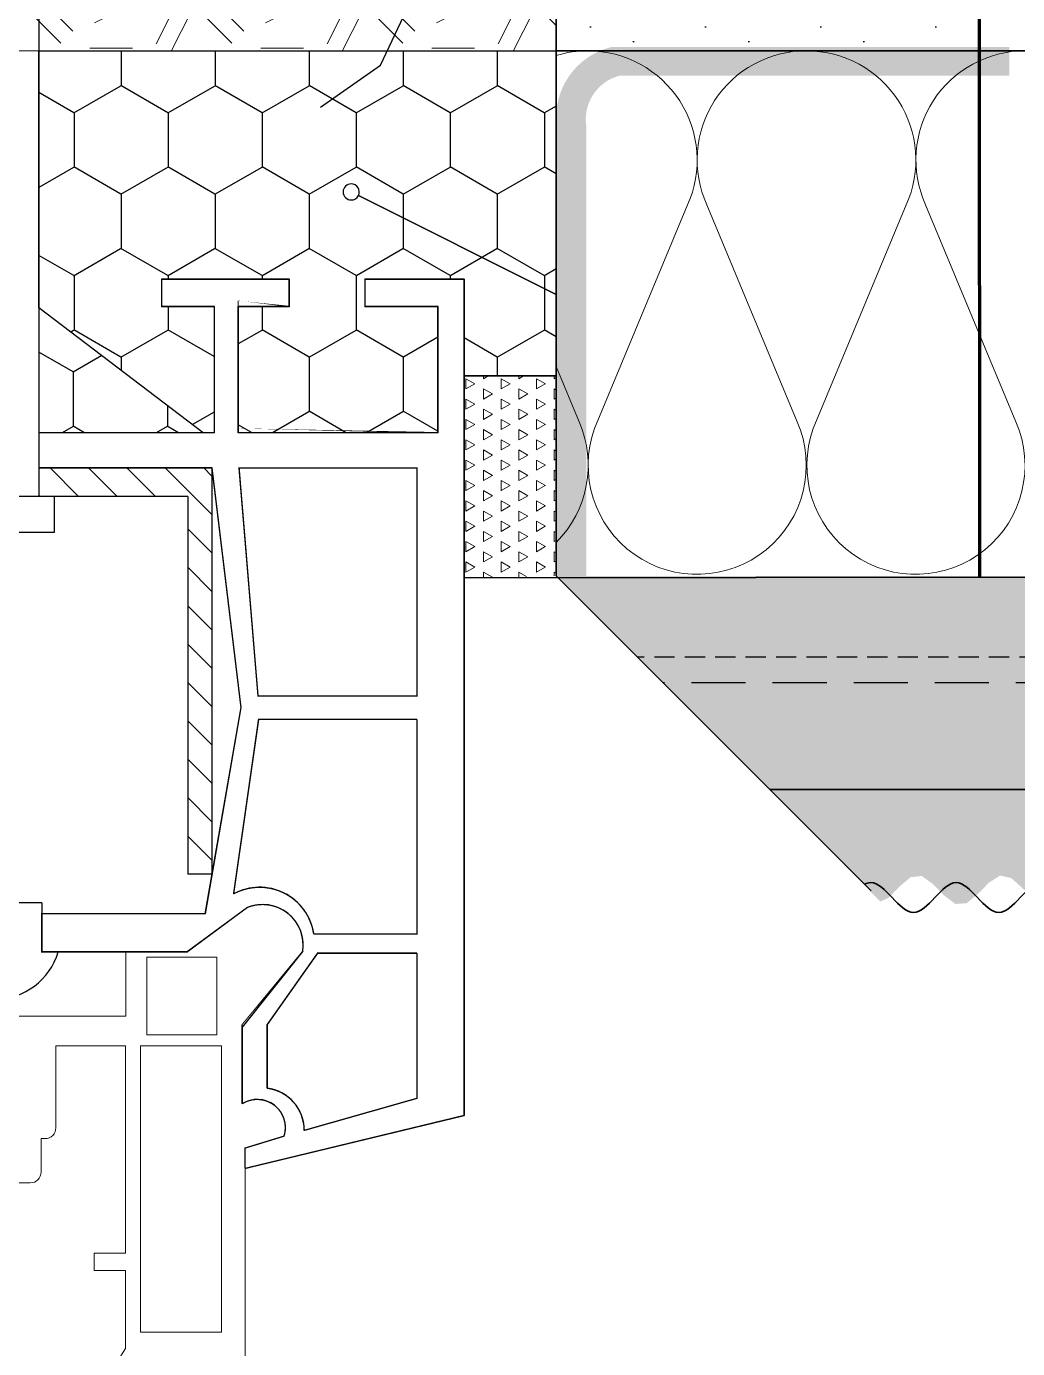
# Model space of a CAD drawing. Header units: millimetres. Extents: x 215300 to 349394, y -116838 to -1602.
# Drawn here: x 348610.1 to 348703.2, y -2410.4 to -2286.2 of the extents above; entities that cross this region are included whole.
import ezdxf

# ---------------------------------------------------------------- set-up
doc = ezdxf.new("R2010")
doc.units = ezdxf.units.MM
doc.linetypes.add('DASHED', pattern=[19.049999999999997, 12.7, -6.35])
doc.layers.get('Defpoints').update_dxf_attribs({"color": 3, "lineweight": 35})
for name, color, linetype, lineweight in [('_Линии для надписей', 5, 'Continuous', 9), ('_Штриховки', 250, 'Continuous', 13), ('_Штриховки_точка', 5, 'Continuous', 30), ('АР_Утеплитель', 250, 'Continuous', 13), ('Рисунок', 6, 'Continuous', 35)]:
    doc.layers.add(name, color=color, linetype=linetype, lineweight=lineweight)
doc.layers.add('_Пунктир', color=6, linetype='DASHED')
doc.layers.add('Тонкая', color=7, linetype='Continuous')

# ---------------------------------------------------------------- blocks, each defined once
blk = doc.blocks.new('утеплитель')
at = {"layer": 'АР_Утеплитель'}
for p, q in [((-25.97458900007587, 14.5620322346191), (-10.60166635225869, 8.162384554609844)), ((-10.58586496633802, 6.838497686065239), (-25.50526861798312, 0.6238394471720312))]:
    blk.add_line(p, q, dxfattribs=at)
for centre, radius, start, end in [((-28.49999999999955, 7.500000000094474), 7.5, 70.32274650999634, 293.5342702555363), ((-7.521493449437685, 15.02430771533432), 7.52153272777299, 245.825691724005, 359.8148340281726), ((-7.499999495507836, 0.002750887365209564), 7.5, 359.9789847687933, 114.2958742601428)]:
    blk.add_arc(centre, radius, start, end, dxfattribs=at)

msp = doc.modelspace()

# ---------------------------------------------------------------- hatches: boundary and pattern name
at = {"ltscale": 100}
h = msp.add_hatch(dxfattribs=at)
h.set_pattern_fill('HONEY', color=256, scale=1.606374613525064, angle=270, style=0)
h.set_pattern_definition([(270, (564306.8026051442, 143605.6029494023), (-4.41693582858692, -7.65035909691311), [5.100239397942071, -10.20047879588414]), (150, (564306.8026051442, 143605.6029494023), (-4.416937411706678, 7.650358182898491), [5.100239397942078, -10.20047879588416]), (210, (564306.8026051442, 143605.6029494023), (-8.833873240293599, -9.140146184728863e-07), [-10.20047879588415, 5.100239397942075])])
h.paths.add_polyline_path([(348659.8610675155, -2288.52317192101), (348659.8610675155, -2311.422039040687), (348641.2836953117, -2302.123860840967, 0.5576704513889396), (348640.6069731801, -2301.028400963823, 1.793173723821583), (348641.2836953117, -2302.123860840985), (348659.8610675155, -2311.422039040704), (348659.8610675155, -2319.073446520815), (348651.2107561785, -2319.073446520815), (348651.2107561785, -2309.989686777701), (348641.8850733976, -2309.989686777701), (348641.8850733976, -2312.541407329627), (348648.7336818, -2312.541407329627), (348648.7336818, -2324.403402201735), (348629.9882771767, -2324.403402201717), (348629.9882771769, -2312.541407329588), (348634.7859791308, -2312.541407329627), (348634.7859791308, -2309.989686777627), (348622.786167392, -2309.989686777661), (348622.786167392, -2312.541407329588), (348627.733049494, -2312.541407329588), (348627.733049494, -2324.403402201717), (348626.6952173128, -2324.403402201735), (348611.274503874, -2312.683555626086), (348611.274503874, -2288.523171921027)])
msp.add_hatch(color=256).paths.add_polyline_path([(348662.7061678878, -2295.71285801307), (348662.7061678878, -2338.031133890786), (348659.9034618853, -2338.031133890786), (348659.9034618853, -2319.391138138559), (348659.9034618851, -2295.552909891539, -0.3762167090353287), (348665.0164511662, -2288.176582353797), (348702.4470754137, -2288.176582353797), (348702.4470754137, -2290.863904433729), (348665.817357428, -2290.863904433729, 0.3911648548225131)])
h = msp.add_hatch(dxfattribs=at)
h.set_pattern_fill('HONEY', color=256, scale=1.606374613525064, angle=270, style=0)
h.set_pattern_definition([(270, (411122.969500464, -27396.57845229988), (-4.41693582858692, -7.65035909691311), [5.100239397942071, -10.20047879588414]), (150, (411122.969500464, -27396.57845229988), (-4.416937411706678, 7.650358182898491), [5.100239397942078, -10.20047879588416]), (210, (411122.969500464, -27396.57845229988), (-8.833873240293599, -9.140146182707255e-07), [-10.20047879588415, 5.100239397942075])])
h.paths.add_polyline_path([(348611.274503874, -2324.403402201717), (348611.274503874, -2312.68355562607), (348626.6952173127, -2324.403402201717)])
at = {"linetype": 'Continuous'}
h = msp.add_hatch(dxfattribs=at)
h.set_pattern_fill('ANSI31', color=256, scale=0.8031873067625319, angle=180, style=0)
h.set_pattern_definition([(135, (411122.969500464, -27396.57845229988), (1.803206931979819, 1.803206931979818), [])])
h.paths.add_polyline_path([(348627.5206067045, -2327.718585078097), (348611.274503874, -2327.718585078097), (348611.274503874, -2330.393536097948), (348625.2576849168, -2330.393536097948), (348625.2576849168, -2365.865497120248), (348627.5206067045, -2365.865497120248)])
at = {"layer": '_Штриховки'}
h = msp.add_hatch(dxfattribs=at)
h.set_pattern_fill('GEOL2', color=256, scale=16.06374613525064, angle=90, style=0, pattern_type=2)
h.set_pattern_definition([(270, (346197.6476327304, -848.98990025662), (-16.06374613525064, -16.06374613525062), [4.015936533812654, -12.04780960143796]), (270, (346196.0412581179, -848.98990025662), (-16.06374613525064, -16.06374613525062), [4.015936533812654, -12.04780960143796]), (180, (346194.4348835034, -858.6281479377723), (-16.06374613525064, 16.06374613525062), [4.01593653381266, -12.04780960143798]), (180, (346194.4348835034, -860.23452255136), (-16.06374613525064, 16.06374613525062), [4.01593653381266, -12.04780960143798]), (224.9999999999999, (346196.0412581179, -861.0377098580611), (-16.06374613555625, -7.998458029192699e-16), [4.015936533812654, -18.70163110718385]), (224.9999999999999, (346197.1657203475, -862.1621720875202), (-16.06374613555625, -7.998458029192699e-16), [4.015936533812654, -18.70163110718385]), (135, (346188.812572356, -857.0217733242412), (-7.998458029192715e-16, 16.06374613555622), [4.015936533812655, -18.70163110718386]), (135, (346187.6881101264, -858.1462355537027), (-7.998458029192715e-16, 16.06374613555622), [4.015936533812655, -18.70163110718386]), (243.4349488, (346188.812572356, -861.0377098580611), (-6.426535252821325e-09, -16.06374613525213), [4.015936533812641, -31.90369178987864]), (243.4349488, (346190.2583095094, -861.6802597035474), (-6.426535252821325e-09, -16.06374613525213), [4.015936533812641, -31.90369178987864]), (243.4349488, (346182.3870739019, -854.6122114039495), (-6.426535252821325e-09, -16.06374613525213), [4.015936533812641, -31.90369178987864]), (243.4349488, (346183.8328110553, -855.2547612493615), (-6.426535252821325e-09, -16.06374613525213), [4.015936533812641, -31.90369178987864]), (206.5650511799999, (346193.6316961966, -853.0058367904188), (-16.06374613525214, -8.192283791988366e-10), [4.01593653381265, -31.90369178987873]), (206.5650511799999, (346194.4348835034, -854.451573942607), (-16.06374613525214, -8.192283791988366e-10), [4.01593653381265, -31.90369178987873]), (206.5650511799999, (346188.0093850504, -851.2388247155463), (-16.06374613525214, -8.192283791988366e-10), [4.01593653381265, -31.90369178987873]), (206.5650511799999, (346187.2061977437, -849.7930875633749), (-16.06374613525214, -8.192283791988366e-10), [4.01593653381265, -31.90369178987873]), (153.4349488, (346186.563647897, -863.2866343169871), (-16.06374613525214, 6.426540603123561e-09), [4.015936533812656, -31.90369178987877]), (153.4349488, (346187.2061977437, -861.8408971648165), (-16.06374613525214, 6.426540603123561e-09), [4.015936533812656, -31.90369178987877]), (116.56505118, (346193.6316961966, -851.3994621769049), (-8.192337295010839e-10, 16.06374613525212), [4.015936533812654, -31.90369178987875]), (116.56505118, (346192.1859590455, -852.0420120223176), (-8.192337295010839e-10, 16.06374613525212), [4.015936533812654, -31.90369178987875])])
h.paths.add_polyline_path([(348563.6276040697, -2272.459425785769), (348563.6276040697, -2288.523172950904), (348659.8610675154, -2288.523172950904), (348659.8610675154, -2272.459425785769)])
h = msp.add_hatch(dxfattribs=at)
h.set_pattern_fill('TRIANG', color=256, scale=0.200796826690633, angle=90, style=0)
h.set_pattern_definition([(209.9999999999997, (352461.8234922463, 5839.298616449772), (-1.656351133610065, 0.9562945443586574), [0.9562948871141392, -0.9562948871141392]), (150, (352461.8234922463, 5839.298616449772), (-1.978899695823597e-07, 1.912589431472796), [0.9562948871141383, -0.9562948871141383]), (270, (352460.9953157748, 5839.776763893418), (-1.656350935720096, -0.9562948871141382), [0.9562948871141382, -0.9562948871141382])])
h.paths.add_polyline_path([(348651.2107561785, -2320.80725036475), (348651.2107561785, -2319.073446520849), (348659.8610675152, -2319.073446520815), (348659.8610675154, -2337.853905221272), (348651.2107561784, -2338.038208936984)])
at = {"layer": '_Штриховки_точка'}
h = msp.add_hatch(dxfattribs=at)
h.set_pattern_fill('DOTS', color=0, scale=2.409561920287597, angle=44.99999999999999, style=0)
h.set_pattern_definition([(44.99999999999996, (341647.2295278654, -5215.861305251528), (-1.352405198984864, 4.057215596954588), [0, -3.825179548456557])])
h.paths.add_polyline_path([(348679.9380773705, -2357.930915076185), (348659.8637403297, -2337.856578035415), (348860.2176202787, -2337.853905221272), (348860.2176202787, -2102.840497358656), (348857.8059260173, -2101.353116987235), (348859.8530927097, -2088.31946090459), (348860.2176202787, -2061.058543746624), (348860.2176202787, -2046.582903405774), (348859.919516285, -2035.462895130378), (348859.4825938716, -2027.768457028422), (348858.9864932757, -2021.425515809058), (348857.8023688105, -2008.901427441084), (348856.6632277487, -2007.571186096637), (348860.2176202787, -2007.571186096637), (348860.2176201017, -1690.571686523493), (348880.2973029478, -1690.571686523493), (348880.2973029478, -2357.933587890334)])
h = msp.add_hatch(dxfattribs=at)
h.set_pattern_fill('AR-CONC', color=0, scale=0.06023904800718988, angle=2.571095121417787e-44, style=0)
h.set_pattern_definition([(49.99999999999999, (341647.2295278654, -5215.861305251528), (10.97463102182429, -0.9601553389686874), [1.147553864536967, -12.62309250990663]), (355, (341647.2295278654, -5215.861305251528), (-2.122994285857243, 11.50907028267216), [0.9180430916295748, -10.09847400792532]), (100.451, (341648.1440770927, -5215.941317767096), (8.8516764121523, 10.54886256446664), [0.9752701872364036, -10.72797205960044]), (46.18419999999999, (341647.2295278654, -5212.801161612714), (16.32954335804401, -2.532589810673568), [1.721330796805445, -18.9346387648599]), (96.63559999999983, (341648.5903219371, -5213.012209117458), (14.30100507712183, 14.9046799394663), [1.462905280854596, -16.09195808940055]), (351.1840000000001, (341647.2295278654, -5212.801161612714), (14.30102744675356, 14.90465355298914), [1.377064637444361, -15.14771101188798]), (20.99999999999998, (341648.7595996858, -5213.566197522499), (9.133136025007978, -6.160377479411416), [1.147553864536967, -12.62309250990664]), (326.0000000000001, (341648.7595996858, -5213.566197522499), (3.722895352575623, 11.09530773358904), [0.918043091629573, -10.0984740079253]), (71.4514, (341649.5206899371, -5214.079560713475), (12.85600623302753, 4.934954958843766), [0.9752701872364036, -10.72797205960044]), (37.49999999999997, (341647.2295278654, -5215.861305251528), (0.1860545194875629, 5.09351504592967), [0, -9.976068262374698, 0, -10.25148118986357, 0, -10.13672580340987]), (7.499999999999996, (341647.2295278654, -5215.861305251528), (4.025152857782536, 6.034782455856575), [0, -5.844874350041611, 0, -9.746557489467293, 0, -3.863431343941117]), (327.5, (341643.8174677083, -5215.861305251528), (8.167848371580618, -0.3450940843955568), [0, -3.82517954845656, 0, -11.93456019118446, 0, -15.83624333061016]), (317.5, (341642.2873958893, -5215.861305251528), (8.923160868778078, 1.531667614011331), [0, -4.972733412993525, 0, -7.925772024401985, 0, -11.24602787246228])])
h.paths.add_polyline_path([(348679.9407501848, -2357.933587890334), (348880.2973029478, -2357.933587890334), (348880.2973029478, -1690.571686523493), (348887.959477516, -1690.771231333034), (348889.7858127835, -1980.942432777285), (348889.1239320393, -1982.750364613939), (348890.6866962944, -1984.558296450656), (348891.8402250719, -1986.366228287383), (348890.6028070575, -1988.1741601241), (348889.0935391901, -1989.982091960754), (348889.8629739364, -1991.790023797487), (348891.5772740532, -1993.597955634129), (348891.3665533472, -1995.405887470857), (348889.5979392307, -1997.213819307574), (348889.2259078682, -1999.021751144228), (348890.898117736, -2000.829682980963), (348891.8102350415, -2002.637614817621), (348890.385147671, -2004.445546654333), (348889.0417040482, -2006.253478491062), (348890.0695613258, -2008.061410327704), (348891.6962609401, -2009.869342164436), (348891.1883478976, -2011.677274001091), (348889.4291105408, -2013.485205837807), (348889.3584214335, -2015.293137674536), (348891.0994782874, -2017.101069511178), (348891.7407233006, -2018.909001347906), (348890.1685652023, -2020.716933184566), (348889.0315146735, -2022.524865021277), (348890.284055769, -2024.332796858011), (348891.7825562548, -2026.140728694648), (348890.9932514229, -2027.948660531381), (348889.2839894499, -2029.756592368042), (348889.5168099983, -2031.564524204769), (348891.2861152088, -2033.372456041485), (348891.6363525889, -2035.18038787814), (348889.9577223908, -2036.988319714857), (348889.0645575879, -2038.796251551511), (348890.5017945275, -2040.604183388244), (348891.8314972571, -2042.412115224959), (348890.7859266601, -2044.220047061613), (348889.1672387003, -2046.027978898331), (348889.6964108223, -2047.835910734985), (348891.4533657639, -2049.643842571719), (348891.5017856478, -2051.451774408429), (348889.7572819741, -2053.259706245089), (348889.1367807059, -2055.067638081799), (348890.7181148614, -2056.87556991846), (348891.8384827412, -2058.683501755193), (348890.5710363506, -2060.491433591829), (348889.0835210307, -2062.299365428564), (348889.8925611646, -2064.107297265292), (348891.5965672082, -2065.915229101935), (348891.3416852144, -2067.723160938663), (348889.5719066946, -2069.531092775323), (348889.2435212859, -2071.339024612034), (348890.9283540324, -2073.146956448767), (348891.8024119569, -2074.954888285404), (348890.3532432328, -2076.762820122137), (348889.0374991809, -2078.570751958797), (348890.100598288, -2080.378683795508), (348891.7110568077, -2082.186615632243), (348891.1607140299, -2083.994547468878), (348889.406259292, -2085.802479305687), (348889.3801165901, -2087.610411142341), (348891.127849299, -2089.418342979074), (348891.7275024749, -2091.226274815716), (348890.1372100463, -2093.034206652444), (348889.0337255502, -2094.842138489157), (348890.3158594523, -2096.650070325816), (348891.7921718191, -2098.458002162548), (348890.9635348326, -2100.265933999184), (348889.2650025022, -2102.07386583592), (348889.5419038796, -2103.88179767263), (348891.3119379214, -2105.68972950929), (348891.6184170373, -2107.497661346022), (348889.9275995313, -2109.305593182661), (348889.0727991938, -2111.113525019394), (348890.5336819169, -2112.921456856031), (348891.8352495049, -2114.729388692764), (348890.7548103616, -2116.537320529493), (348889.1527990678, -2118.345252366153), (348889.7242204144, -2120.153184202864), (348891.475957164, -2121.961116039524), (348891.4798183831, -2123.769047876234), (348889.7290744251, -2125.576979712968), (348889.1503700259, -2127.384911549629), (348890.7494029429, -2129.192843386339), (348891.8358069835, -2131.000775222999), (348890.5392033564, -2132.808707059709), (348889.0743117249, -2134.616638896442), (348889.9224034533, -2136.424570733096), (348891.6152442838, -2138.232502569814), (348891.3163692505, -2140.040434406472), (348889.5462974688, -2141.848366243185), (348889.2617753078, -2143.656298079913), (348890.9583597916, -2145.464229916573), (348891.7937554953, -2147.272161753306), (348890.321376557, -2149.080093589942), (348889.034203217, -2150.888025426677), (348890.1317902593, -2152.695957263386), (348891.7251365437, -2154.503889100046), (348891.1327323798, -2156.311820936779), (348889.383931402, -2158.119752773418), (348889.4023523006, -2159.927684610151), (348891.1558897234, -2161.735616446787), (348891.7135483235, -2163.543548283521), (348890.1059927042, -2165.35148012025), (348889.0368625254, -2167.159411956892), (348890.3477180926, -2168.967343793621), (348891.8009712016, -2170.775275630264), (348890.9335705104, -2172.583207466992), (348889.2466389635, -2174.391139303724), (348889.5674382633, -2176.199071140384), (348891.3373299997, -2178.007002977095), (348891.5998482091, -2179.814934813754), (348889.8977145345, -2181.622866650466), (348889.0818668474, -2183.4307984872), (348890.5655242128, -2185.238730323927), (348891.8380855211, -2187.046662160644), (348890.7235463809, -2188.854593997298), (348889.1390828919, -2190.662525834014), (348889.7523704576, -2192.470457670669), (348891.498017878, -2194.278389507403), (348891.4573178916, -2196.086321344137), (348889.7012047886, -2197.894253180773), (348889.1646853436, -2199.702185017488), (348890.7805458831, -2201.510116854142), (348891.8322124552, -2203.318048690878), (348890.5073227315, -2205.125980527605), (348889.0659259293, -2206.933912364248), (348889.9524861445, -2208.741844200976), (348891.6332906234, -2210.549776037618), (348891.2906201103, -2212.357707874352), (348889.5211262055, -2214.165639711006), (348889.280655278, -2215.973571547722), (348890.9881203598, -2217.78150338445), (348891.7842803122, -2219.589435221094), (348890.2895623018, -2221.397367057821), (348889.0318308111, -2223.205298894482), (348890.1631225845, -2225.013230731191), (348891.7384854926, -2226.821162567926), (348891.1044176044, -2228.629094404563), (348889.3621415261, -2230.437026241296), (348889.4251139084, -2232.244958077956), (348891.1835849069, -2234.052889914684), (348891.6988755019, -2235.860821751399), (348890.0749278303, -2237.668753588054), (348889.0409109427, -2239.476685424771), (348890.3796170375, -2241.284617261425), (348891.808939748, -2243.092549098159), (348890.9033731127, -2244.900480934875), (348889.2289134887, -2246.70841277153), (348889.5933984958, -2248.516344608246), (348891.3622767841, -2250.3242764449), (348891.5806607617, -2252.132208281634), (348889.868082057, -2253.940140118344), (348889.0917458929, -2255.748071955004), (348890.5973067637, -2257.556003791715), (348891.8399906513, -2259.363935628375), (348890.6921493763, -2261.171867465108), (348889.1261048313, -2262.979799301836), (348889.7808462993, -2264.787731138478), (348891.5195332519, -2266.595662975207), (348891.4342988314, -2268.40359481185), (348889.6736877206, -2270.211526648578), (348889.1797120058, -2272.019458485312), (348890.8115290246, -2273.827390321949), (348891.8277138121, -2275.635322158682), (348890.4754091323, -2277.443253995325), (348889.0583782956, -2279.251185832128), (348889.9827945828, -2281.059117668787), (348891.6506915696, -2282.867049505498), (348891.2644524509, -2284.674981342157), (348889.4964075632, -2286.482913178868), (348889.3001465402, -2288.290845015602), (348891.0176210816, -2290.098776852182), (348891.7740010653, -2291.906708688989), (348890.2578151213, -2293.714640525632), (348889.0303966205, -2295.52257236236), (348890.1945806065, -2297.330504199002), (348891.7510890014, -2299.138436035656), (348891.0757843599, -2300.946367872612), (348889.3409043197, -2302.75429970934), (348889.4483867568, -2304.562231545374), (348891.2109201915, -2306.370163381588), (348891.6834986676, -2308.178095220179), (348890.0440300907, -2309.986027059364), (348889.0458561459, -2311.793958891601), (348890.4115416031, -2313.601890717259), (348891.8160627949, -2315.409822562154), (348890.8729573787, -2317.21775444069), (348889.2118408044, -2319.025686272536), (348889.6197696865, -2320.833617968801), (348891.3867632655, -2322.641549748135), (348891.5608699045, -2324.449482006518), (348889.8387182123, -2326.257414260062), (348889.102420737, -2328.065344987986), (348890.6290096025, -2329.873274802792), (348891.8409501179, -2331.68120904037), (348890.6606515973, -2333.489149075401), (348889.1138898009, -2335.297077517208), (348889.80958047, -2337.104980167369), (348891.5404270735, -2338.91290796064), (348891.4109151373, -2340.720932728797), (348889.6468118475, -2342.528926888168), (348889.1951410858, -2344.336595787832), (348890.841281975, -2346.144175271247), (348891.8226467945, -2347.952744201515), (348890.4471502795, -2349.762227088259), (348889.0527791679, -2351.56896630195), (348890.0016861242, -2353.371010559081), (348891.6575336203, -2355.179742515127), (348891.2708749535, -2357.007522015719), (348889.5217936941, -2358.823155225604), (348889.2405276519, -2360.571236052389), (348890.8425204842, -2362.321502919495), (348891.9006975197, -2364.287729702811), (348890.9738564956, -2366.377897641244), (348889.029915301, -2367.839845830164), (348887.9768181597, -2366.760873533484), (348886.9237210198, -2366.027818470414), (348885.8706238801, -2366.190160462985), (348884.817526739, -2367.101857731191), (348883.764429599, -2368.162453399492), (348882.711332458, -2368.763657148604), (348881.6582353169, -2368.421039031442), (348880.6051381758, -2367.435412058958), (348879.552041036, -2366.414361372003), (348878.498943895, -2365.96616856781), (348877.4458467551, -2366.474317542941), (348876.392749614, -2367.512705866486), (348875.3396524741, -2368.473043218865), (348874.286555333, -2368.749245322031), (348873.2334581931, -2368.096028663202), (348872.180361052, -2367.026047341621), (348871.1272639123, -2366.147591676916), (348870.0741667713, -2366.055167427873), (348869.0210696313, -2366.832283417228), (348867.9679724904, -2367.912689383616), (348866.9148753505, -2368.68809500754), (348865.8617782094, -2368.592852031747), (348864.8086810696, -2367.713005065048), (348863.7555839285, -2366.643342806884), (348862.7024867886, -2365.992155576952), (348861.6493896475, -2366.271057366123), (348860.5962925076, -2367.232466957166), (348859.5431953666, -2368.270217153915), (348858.4900982257, -2368.776017636807), (348857.4370010844, -2368.32536322772), (348856.3839039445, -2367.303559365462), (348855.3308068048, -2366.318889583291), (348854.2777096637, -2365.978899027604), (348853.2246125237, -2366.58224725391), (348852.1715153827, -2367.643277034146), (348851.1184182429, -2368.553698048687), (348850.0653211018, -2368.71325051531), (348849.0122239621, -2367.978370038367), (348847.959126821, -2366.899282693292), (348846.9060296812, -2366.08427879949), (348845.8529325401, -2366.111901588275), (348844.7998354001, -2366.957145962614), (348843.7467382592, -2368.0331225195), (348842.6936411192, -2368.731540939291), (348841.6405439781, -2368.517903511156), (348840.587446837, -2367.583463592471), (348839.5343496973, -2366.531766177024), (348838.4812525562, -2365.971101584185), (348837.4281554152, -2366.361695253687), (348836.3750582753, -2367.364162363507), (348835.3219611341, -2368.370412284467), (348834.2688639943, -2368.772288469473), (348833.2157668532, -2368.221560966579), (348832.1626697133, -2367.172235018704), (348831.1095725722, -2366.232600945373), (348830.0564754323, -2366.006796221734), (348829.0033782913, -2366.696688895159), (348827.9502811515, -2367.771705328052), (348826.8971840104, -2368.623555200547), (348825.8440868706, -2368.663703501165), (348824.7909897308, -2367.855814010238), (348823.7378925897, -2366.776275445647), (348822.6847954498, -2366.033378126975), (348821.6316983088, -2366.180573428999), (348820.5786011689, -2367.085291384175), (348819.5255040278, -2368.148183727435), (348818.4724068869, -2368.760960139155), (348817.4193097457, -2368.43263183721), (348816.3662126057, -2367.452253770732), (348815.3131154648, -2366.427176001956), (348814.2600183249, -2365.96568727906), (348813.2069211839, -2366.461041767453), (348812.153824044, -2367.495911591996), (348811.1007269029, -2368.462006433142), (348810.0476297631, -2368.75281718524), (348808.994532622, -2368.110664606206), (348807.941435482, -2367.042471376805), (348806.888338341, -2366.156527816349), (348805.8352412012, -2366.048827792228), (348804.7821440601, -2366.816610108667), (348803.7290469204, -2367.896958389929), (348802.6759497794, -2368.681582316422), (348801.6228526394, -2368.601636637826), (348800.5697554984, -2367.729392936983), (348799.5166583585, -2366.658057956981), (348798.4635612174, -2365.995922017458), (348797.4104640764, -2366.260150591821), (348796.3573669365, -2367.215687323886), (348795.3042697955, -2368.256840649382), (348794.2511726543, -2368.775320248795), (348793.1980755145, -2368.33806936818), (348792.1449783747, -2367.320407958051), (348791.0918812335, -2366.330604640069), (348790.0387840937, -2365.976404355813), (348788.9856869525, -2366.568064549367), (348787.9325898127, -2367.62668228442), (348786.8794926716, -2368.54396724163), (348785.8263955318, -2368.718629355968), (348784.7732983908, -2367.993706504933), (348783.7202012509, -2366.915300797999), (348782.6671041098, -2366.091702554694), (348781.61400697, -2366.103961380657), (348780.560909829, -2366.940978536032), (348779.507812689, -2368.018003861704), (348778.454715548, -2368.726747038113), (348777.401618407, -2368.528082283537), (348776.3485212672, -2367.600139176848), (348775.2954241259, -2366.54566258559), (348774.2423269849, -2365.972942829354), (348773.1892298451, -2366.349600718588), (348772.1361327041, -2367.347301423418), (348771.0830355642, -2368.358060927041), (348770.0299384231, -2368.773663979292), (348768.9768412833, -2368.235248462216), (348767.9237441422, -2367.188958512467), (348766.8706470022, -2366.243084449496), (348765.8175498612, -2366.002420146443), (348764.7644527213, -2366.681731241034), (348763.7113555803, -2367.755442082645), (348762.6582584403, -2368.615262351776), (348761.6051613005, -2368.670757339772), (348760.5520641595, -2367.871719020842), (348759.4989670197, -2366.791755640475), (348758.4458698786, -2366.039157518314), (348757.3927727376, -2366.171164629001), (348756.3396755977, -2367.068761819208), (348755.2865784567, -2368.133809385155), (348754.2334813155, -2368.758017007316), (348753.1803841756, -2368.444072796382), (348752.1272870346, -2367.469085088022), (348751.0741898947, -2366.440121689611), (348750.0210927537, -2365.965472901712), (348748.9679956138, -2366.447891451181), (348747.9148984727, -2367.479101324555), (348746.8618013329, -2368.450812202268), (348745.8087041919, -2368.756148524643), (348744.755607052, -2368.125201477586), (348743.7025099109, -2367.058937792337), (348742.649412771, -2366.165647788442), (348741.59631563, -2366.042702292933), (348740.5432184901, -2366.801009484328), (348739.490121349, -2367.881158628387), (348738.4370242091, -2368.674859405397), (348737.3839270681, -2368.610233494891), (348736.3308299282, -2367.745734512131), (348735.277732787, -2366.672868262548), (348734.2246356462, -2365.999925065556), (348733.1715385063, -2366.249405178915), (348732.1184413653, -2367.198927599902), (348731.0653442254, -2368.243342602016), (348730.0122470843, -2368.774359865843), (348728.9591499444, -2368.350640534687), (348727.9060528035, -2367.337263028684), (348726.8529556635, -2366.342467627099), (348725.7998585224, -2365.974159722703), (348724.7467613825, -2366.553990431303), (348723.6936642415, -2367.610054669176), (348722.6405671017, -2368.534062116943), (348721.5874699606, -2368.723784545484), (348720.5343728206, -2368.008960772449), (348719.4812756797, -2366.93137815584), (348718.4281785398, -2366.099327014962), (348717.3750813986, -2366.096218436795), (348716.3219842588, -2366.92486692119), (348715.2688871177, -2368.002799563486), (348714.2157899766, -2368.721726044323), (348713.1626928357, -2368.53809017957), (348712.1095956958, -2367.61678533701), (348711.0564985548, -2366.5596710222), (348710.003401415, -2365.975037554584), (348708.9503042738, -2366.337650672351), (348707.8972071339, -2367.330443519925), (348706.844109993, -2368.3455711542), (348705.7910128531, -2368.774779935602), (348704.7379157119, -2368.248817856491), (348703.6848185721, -2367.205705357046), (348702.6317214311, -2366.253732756518), (348701.5786242912, -2365.998277237232), (348700.5255271501, -2366.666865300769), (348699.4724300102, -2367.739129099092), (348698.4193328703, -2368.60677831268), (348697.3662357293, -2368.677604399918), (348696.3131385894, -2367.887558705018), (348695.2600414485, -2366.807311961009), (348694.2069443072, -2366.04515448745), (348693.1538471674, -2366.161936220147), (348692.1007500264, -2367.052271193196), (348691.0476528854, -2368.119332529736), (348690.3200045691, -2368.444986749008)])
h = msp.add_hatch(dxfattribs=at)
h.set_pattern_fill('DOTS', color=0, scale=2.409561920287596, angle=135, style=0)
h.set_pattern_definition([(224.9999999999999, (352407.881892457, 4828.714121102154), (-4.057215596954591, 1.352405198984862), [0, -3.825179548456552])])
h.paths.add_polyline_path([(348699.5801589262, -2061.22972200422), (348715.6439050615, -2061.229746528332), (348715.6439050615, -2288.52317192101), (348659.8610675154, -2288.52317192101), (348659.8610675154, -2272.459425785769), (348699.5801589262, -2272.459425785769)])

# ---------------------------------------------------------------- linework, layer by layer
for p, q in [((348611.274503874, -2240.039773213363, -2.738623974075078e-08), (348611.274503874, -2330.393536097989, -2.738623974075078e-08)), ((348634.7859791308, -2309.989686777662, -2.738623974075078e-08), (348622.786167392, -2309.989686777662, -2.738623974075078e-08)), ((348622.786167392, -2309.989686777702, -2.738623974075078e-08), (348622.786167392, -2312.541407329607, -2.738623974075078e-08)), ((348634.7859791308, -2309.989686777702, -2.738623974075078e-08), (348634.7859791308, -2312.541407329607, -2.738623974075078e-08)), ((348651.2107561785, -2309.989686777702, -2.738623974075078e-08), (348641.8850733976, -2309.989686777662, -2.738623974075078e-08)), ((348641.8850733976, -2309.989686777702, -2.738623974075078e-08), (348641.8850733976, -2312.541407329607, -2.738623974075078e-08)), ((348651.2107561785, -2309.989686777702, -2.738623974075078e-08), (348651.2107561785, -2388.554067645173, -2.738623974075078e-08)), ((348627.733049494, -2312.541407329607, -2.738623974075078e-08), (348622.786167392, -2312.541407329607, -2.738623974075078e-08)), ((348627.733049494, -2312.541407329607, -2.738623974075078e-08), (348627.733049494, -2324.403402201753, -2.738623974075078e-08)), ((348634.7859791308, -2312.541407329647, -2.738623974075078e-08), (348629.9882771767, -2312.541407329607, -2.738623974075078e-08)), ((348629.9882771767, -2312.541407329607, -2.738623974075078e-08), (348629.9882771767, -2324.403402201753, -2.738623974075078e-08)), ((348648.7336818, -2312.541407329607, -2.738623974075078e-08), (348641.8850733976, -2312.541407329647, -2.738623974075078e-08)), ((348648.7336818, -2312.541407329607, -2.738623974075078e-08), (348648.7336818, -2324.403402201753, -2.738623974075078e-08)), ((348627.733049494, -2324.403402201719, -2.738623974075078e-08), (348611.274503874, -2324.403402201753, -2.738623974075078e-08)), ((348648.7336818, -2324.403402201753, -2.738623974075078e-08), (348629.9882771767, -2324.403402201719, -2.738623974075078e-08)), ((348627.5206067045, -2327.718585078156, -2.738623974075078e-08), (348611.274503874, -2327.718585078121, -2.738623974075078e-08)), ((348627.5206067045, -2327.718585078156, -2.738623974075078e-08), (348627.5206067045, -2365.86549712025, -2.738623974075078e-08)), ((348627.5206067045, -2327.718585078156, -2.738623974075078e-08), (348630.2477394971, -2350.221601680061, -2.738623974075078e-08)), ((348631.8540976533, -2349.146522080301, -2.738623974075078e-08), (348630.0750495837, -2327.707961761912, -2.738623974075078e-08)), ((348630.0750495837, -2327.707961761912, -2.738623974075078e-08), (348646.7789516649, -2327.707961761912, -2.738623974075078e-08)), ((348646.7789516649, -2327.707961761912, -2.738623974075078e-08), (348646.7789516649, -2349.146522080266, -2.738623974075078e-08)), ((348625.2576849168, -2330.393536097968, -2.738623974075078e-08), (348589.1176185579, -2330.393536097968, -2.738623974075078e-08)), ((348612.690646655, -2330.393536097932, -2.738623974075078e-08), (348612.690646655, -2333.763251997568, -2.738623974075078e-08)), ((348625.2576849168, -2330.393536097968, -2.738623974075078e-08), (348625.2576849168, -2365.86549712025, -2.738623974075078e-08)), ((348612.690646655, -2333.763251997568, -2.738623974075078e-08), (348601.6846568195, -2333.763251997568, -2.738623974075078e-08)), ((348630.2477394971, -2350.221601680061, -2.738623974075078e-08), (348626.8715715694, -2369.588615338856, -2.738623974075078e-08)), ((348631.8981250324, -2351.34129920787, -2.738623974075078e-08), (348629.5531327906, -2367.723869234699, -2.738623974075078e-08)), ((348646.7789516649, -2351.34129920787, -2.738623974075078e-08), (348646.7789516649, -2371.495146486704, -2.738623974075078e-08)), ((348627.5206067045, -2365.86549712025, -2.738623974075078e-08), (348625.2576849168, -2365.865497120212, -2.738623974075078e-08)), ((348611.5288367913, -2368.554612561858, -2.738623974075078e-08), (348602.8464666833, -2368.554612561858, -2.738623974075078e-08)), ((348611.5288367913, -2368.554612561858, -2.738623974075078e-08), (348611.5288367913, -2373.185670205185, -2.738623974075078e-08)), ((348626.8715715694, -2369.588615338856, -2.738623974075078e-08), (348611.5288367913, -2369.588615338892, -2.738623974075078e-08)), ((348630.854291446, -2368.998667179035, -2.738623974075078e-08), (348625.1982693275, -2373.185670205185, -2.738623974075078e-08)), ((348637.0890812447, -2371.495146486704, -2.738623974075078e-08), (348646.7789516649, -2371.495146486704, -2.738623974075078e-08)), ((348625.1982693275, -2373.185670205185, -2.738623974075078e-08), (348611.5288367913, -2373.185670205144, -2.738623974075078e-08)), ((348636.0606358686, -2373.105641223146, -2.738623974075078e-08), (348630.3584491201, -2380.23742750054, -2.738623974075078e-08)), ((348637.4404453757, -2373.28977870399, -2.738623974075078e-08), (348632.7034413617, -2380.007255649525, -2.738623974075078e-08)), ((348637.4404453757, -2373.28977870399, -2.738623974075078e-08), (348646.7789516649, -2373.28977870399, -2.738623974075078e-08)), ((348646.7789516649, -2373.28977870399, -2.738623974075078e-08), (348646.7789516649, -2386.935074255946, -2.738623974075078e-08)), ((348630.3584491201, -2380.23742750054, -2.738623974075078e-08), (348630.3584491198, -2387.448977122726, -2.738623974075078e-08)), ((348632.7034413617, -2380.007255649525, -2.738623974075078e-08), (348632.7034413617, -2385.982516902992, -2.738623974075078e-08)), ((348646.7789516649, -2386.935074255946, -2.738623974075078e-08), (348636.1949847249, -2389.946242953192, -2.738623974075078e-08)), ((348651.2107561785, -2388.554067645173, -2.738623974075078e-08), (348630.6363422961, -2393.520182222962, -2.738620011714362e-08)), ((348634.2941598199, -2390.487033045011, -2.738623974075078e-08), (348630.6351995341, -2391.606588662868, -2.738623974075078e-08))]:
    msp.add_line(p, q)
at = {"lineweight": 30}
msp.add_line((348659.8610675154, -2319.073446520817, -2.738623974075078e-08), (348651.2107561785, -2319.073446520817, -2.738623974075078e-08), dxfattribs=at)
at = {"lineweight": 15}
for p, q in [((348619.4235036293, -2379.217398437733, -2.738620011714362e-08), (348619.4235036293, -2373.185670205144, -2.738620011714362e-08)), ((348627.977764147, -2373.672537684948, -2.738620011714362e-08), (348627.977764147, -2380.964409359854, -2.738620011714362e-08)), ((348608.6341417372, -2379.217398437733, -2.738620011714362e-08), (348619.4235036293, -2379.217398437733, -2.738620011714362e-08)), ((348628.4323535451, -2381.997424513879, -2.738620011714362e-08), (348628.4323535451, -2408.908658166238, -2.738620011714362e-08)), ((348630.6363422961, -2393.520182222962, -2.738620011714362e-08), (348630.6363422961, -2418.861666705111, -2.738620011714362e-08))]:
    msp.add_line(p, q, dxfattribs=at)
at = {"color": 7, "elevation": -2.739175922796548e-08}
msp.add_lwpolyline([(348611.274503874, -2288.523171921029), (348659.8610675154, -2288.523171921029), (348659.8610675155, -2311.42203904073), (348641.2836953117, -2302.123860840969, 0.5576704513889394), (348640.6069731801, -2301.028400963825, 1), (348640.6069731801, -2302.541907045011, 0.2839686329144758), (348641.2836953117, -2302.123860840969), (348659.8610675155, -2311.42203904073), (348659.8610675155, -2320.539311445725), (348659.8610675154, -2319.073446520817), (348651.2107561785, -2319.073446520817), (348651.2107561785, -2309.989686777702), (348641.8850733976, -2309.989686777702), (348641.8850733976, -2312.541407329647), (348648.7336818, -2312.541407329647), (348648.7336818, -2324.403402201753), (348629.9882771767, -2324.403402201719), (348629.9882771769, -2312.541407329607), (348634.7859791308, -2312.541407329647), (348634.7859791308, -2309.989686777662), (348622.786167392, -2309.989686777702), (348622.786167392, -2312.541407329607), (348627.733049494, -2312.541407329607), (348627.733049494, -2324.403402201719), (348626.6952173128, -2324.403402201719), (348611.274503874, -2312.683555626088), (348611.274503874, -2288.523171921029)], format="xyb", close=True, dxfattribs=at)
at = {"const_width": 0.1204780960143798, "elevation": -2.739175922796548e-08}
for points in [[(348630.6363422961, -2393.520182222921), (348651.2107561785, -2388.554067645173), (348651.2107561785, -2309.989686777702), (348641.8850733976, -2309.989686777702), (348641.8850733976, -2312.541407329647), (348648.7336818, -2312.541407329647), (348648.7336818, -2324.403402201753), (348629.9882771767, -2324.403402201719), (348629.9882771769, -2312.541407329607), (348634.7859791308, -2312.541407329647), (348634.7859791308, -2309.989686777662), (348622.786167392, -2309.989686777702), (348622.786167392, -2312.541407329607), (348627.733049494, -2312.541407329607), (348627.733049494, -2324.403402201719), (348611.274503874, -2324.403402201719), (348611.274503874, -2327.718585078121), (348627.5206067045, -2327.718585078121), (348630.2477394971, -2350.221601680061), (348626.8715715694, -2369.588615338856), (348611.5288367913, -2369.588615338856), (348611.5288367913, -2373.185670205144), (348625.1982693275, -2373.185670205185), (348630.854291446, -2368.998667179035, -0.5841303318638631), (348636.0334516695, -2373.139640793172), (348630.3584491201, -2380.23742750054), (348630.3584491198, -2387.448977122726, -0.7007734318474816), (348634.2941598199, -2390.487033045011), (348630.6351996326, -2391.606753933019), (348630.6363422961, -2393.520182222921)], [(348646.7789516649, -2351.34129920787), (348646.7789516649, -2371.495146486704), (348637.0890812447, -2371.495146486704, 0.5197370625613196), (348629.5531327906, -2367.723869234772), (348631.8981250324, -2351.34129920787), (348646.7789516649, -2351.34129920787)], [(348646.7789516649, -2373.28977870399), (348646.7789516649, -2386.935074255946), (348636.1949847451, -2389.945843233329, 0.3776576445685745), (348632.7034413617, -2385.982516902992), (348632.7034413617, -2380.007255649525), (348637.4404453757, -2373.28977870399), (348646.7789516649, -2373.28977870399)]]:
    msp.add_lwpolyline(points, format="xyb", dxfattribs=at)
msp.add_lwpolyline([(348646.7789516649, -2327.707961761912), (348646.7789516649, -2349.146522080266), (348631.8540976533, -2349.146522080301), (348630.0750495837, -2327.707961761912), (348646.7789516649, -2327.707961761912)], dxfattribs=at)
at = {"lineweight": 15, "elevation": -2.739175922796548e-08}
for points in [[(348627.977764147, -2373.672537684948), (348621.4086572435, -2373.672537684948), (348621.4086572435, -2380.964409359854), (348627.977764147, -2380.964409359854)], [(348628.4323535451, -2381.997424513879), (348620.815401921, -2381.997424513879), (348620.815401921, -2408.908658166238), (348628.4323535451, -2408.908658166238)]]:
    msp.add_lwpolyline(points, dxfattribs=at)
msp.add_lwpolyline([(348618.5038616729, -2411.87362301672), (348619.4126098407, -2410.430440081033), (348619.4126098407, -2403.102901642456), (348616.4688401917, -2403.102901642456), (348616.4688401917, -2401.493273809914), (348619.4126098407, -2401.493273809914), (348619.4126098407, -2381.997424513861), (348612.8578719212, -2381.997424513861), (348612.8578719212, -2389.69616149232, -0.414213562373095), (348611.8420296534, -2390.712003760093), (348611.4690379711, -2390.712003760093), (348611.4690379711, -2393.85992589807, -0.414213562373095), (348610.4531957033, -2394.875768165824), (348603.1374300834, -2394.875768165824)], format="xyb", dxfattribs=at)
for centre, radius, start, end in [((348631.9970938315, -2372.255214993128, -2.738623974075078e-08), 5.148401688970402, 8.489718617569563, 118.340005473909), ((348632.2726829948, -2372.554081442103, -2.738623974075078e-08), 3.827898270315909, 351.7154447952469, 111.7489585287941), ((348607.156875317, -2371.459104410353, -2.738623974075078e-08), 6.156969506699167, 196.2855485793092, 343.7144514206908), ((348631.7747292346, -2389.682554325537, -2.738623974075078e-08), 2.644752631944633, 342.2912110269153, 122.3782134184001), ((348632.1997843803, -2389.945843233329, -2.738623974075078e-08), 3.995200364884978, 359.9942675502709, 82.75770810364801)]:
    msp.add_arc(centre, radius, start, end)
at = {"layer": '_Линии для надписей', "elevation": -2.739175922796548e-08}
msp.add_lwpolyline([(348563.6276040697, -2272.459425785771), (348563.6276040697, -2288.523172950906), (348659.8610675154, -2288.523172950906), (348659.8610675154, -2272.459425785771)], close=True, dxfattribs=at)
at = {"layer": '_Пунктир', "ltscale": 0.15}
msp.add_line((348868.1589017743, -2345.495102481921, -2.73862705834109e-08), (348667.5022647756, -2345.495102481921, -2.73862705834109e-08), dxfattribs=at)
at = {"layer": '_Пунктир', "ltscale": 0.4}
msp.add_line((348868.1589017743, -2347.89374655581, -2.7386271881955e-08), (348669.90090885, -2347.89374655581, -2.7386271881955e-08), dxfattribs=at)
at = {"layer": '_Штриховки'}
msp.add_line((348659.8610675154, -2318.19377412083, -2.738625580340288e-08), (348662.016809909, -2323.369021045257, -2.738625860510505e-08), dxfattribs=at)
for centre, start, end in [((348662.8653545198, -2298.769833297746, -2.739994363795596e-08), 89.97898472530298, 107.0494321097325), ((348652.6224507754, -2327.460487771847, -2.739993809279722e-08), 314.9457189905793, 23.53427023463053)]:
    msp.add_arc(centre, 10.246662066023, start, end, dxfattribs=at)
at = {"layer": 'Defpoints', "color": 6, "lineweight": 70, "ltscale": 100}
msp.add_line((348699.5801589254, -2272.459425785771, -2.738620011714362e-08), (348699.6379490994, -2337.995505499302, -2.738625381658984e-08), dxfattribs=at)
at = {"layer": 'Рисунок'}
for p, q in [((348699.5801589262, -2091.027995609229, -2.738611669184237e-08), (348699.5801589262, -2289.479851292334, -2.738622412690862e-08)), ((348659.8610675154, -2272.459425785771, -2.73862310443865e-08), (348659.8610675154, -2337.853905221291, -2.738626644672732e-08)), ((348659.8610675154, -2288.523172950906, -2.738620446532604e-08), (348659.8610675154, -2272.459425785771, -2.73861957689612e-08)), ((348715.6439050615, -2288.523171921029, -2.738622360899504e-08), (348659.8610675154, -2288.523171921029, -2.738623974075078e-08)), ((348651.2107561785, -2338.038208936985, -2.738625000762636e-08), (348651.2107561785, -2318.054958427056, -2.738625572825279e-08)), ((348659.8610675154, -2319.073446520817, -2.738623974075078e-08), (348651.2107561785, -2319.073446520817, -2.738623974075078e-08)), ((348860.2176202787, -2337.853905221291, -2.738626644672732e-08), (348651.2107561784, -2338.038208936985, -2.738625000762636e-08)), ((348659.8610675154, -2337.853905221291, -2.738626644672732e-08), (348689.4526037335, -2367.445441438929, -2.738628246657578e-08)), ((348880.2973029478, -2357.933587890354, -2.738627731718267e-08), (348679.9407501844, -2357.933587890354, -2.738627731718267e-08))]:
    msp.add_line(p, q, dxfattribs=at)
msp.add_open_spline([(348880.3475411245, -2367.958284603159, -2.738627734437992e-08), (348879.6216810083, -2368.704491479455, -2.7386276951424e-08), (348877.5208327431, -2370.95404276663, -2.73862758140964e-08), (348874.14601969, -2363.868454188299, -2.738627398708772e-08), (348870.1222156104, -2372.284918320292, -2.738627180873743e-08), (348866.1083871792, -2363.856007428768, -2.738626963578761e-08), (348862.0918857811, -2372.28825341966, -2.738626746139074e-08), (348858.0761006022, -2363.855113793258, -2.738626528738161e-08), (348854.060123513, -2372.288492869494, -2.738626311326858e-08), (348850.044197846, -2363.85504963174, -2.73862609391834e-08), (348846.0282584004, -2372.288510060943, -2.738625876509074e-08), (348842.0123226467, -2363.855045026284, -2.73862565910001e-08), (348837.9963859039, -2372.288511294894, -2.73862544169089e-08), (348833.980449426, -2363.855044694768, -2.738625224281787e-08), (348829.9645128772, -2372.288511383462, -2.738625006872679e-08), (348825.9485763475, -2363.855044672033, -2.738624789463572e-08), (348821.9326398126, -2372.288511390646, -2.738624572054465e-08), (348817.916703279, -2363.855044669635, -2.738624354645358e-08), (348813.9007667452, -2372.288511390646, -2.73862413723625e-08), (348809.8848302113, -2363.855044669635, -2.738623919827143e-08), (348805.8688936775, -2372.288511390646, -2.738623702418037e-08), (348801.8529571437, -2363.855044669635, -2.738623485008929e-08), (348797.8370206101, -2372.288511390646, -2.738623267599822e-08), (348793.8210840762, -2363.855044669635, -2.738623050190714e-08), (348789.8051475423, -2372.288511390646, -2.738622832781608e-08), (348785.7892110085, -2363.855044669635, -2.738622615372501e-08), (348781.7732744747, -2372.288511390646, -2.738622397963393e-08), (348777.757337941, -2363.855044669635, -2.738622180554286e-08), (348773.7414014072, -2372.288511390629, -2.738621963145179e-08), (348769.7254648734, -2363.855044669635, -2.738621745736071e-08), (348765.7095283394, -2372.288511390629, -2.738621528326965e-08), (348761.6935918056, -2363.855044669635, -2.738621310917857e-08), (348757.6776552718, -2372.288511390629, -2.738621093508751e-08), (348753.6617187381, -2363.855044669635, -2.738620876099642e-08), (348749.6457822043, -2372.288511390629, -2.738620658690535e-08), (348745.6298456703, -2363.855044669635, -2.73862044128143e-08), (348741.6139091365, -2372.288511390629, -2.738620223872322e-08), (348737.5979726028, -2363.855044669635, -2.738620006463214e-08), (348733.5820360689, -2372.288511390629, -2.738619789054107e-08), (348729.5660995353, -2363.855044669635, -2.738619571644999e-08), (348725.5501630013, -2372.288511390629, -2.738619354235893e-08), (348721.5342264675, -2363.855044669635, -2.738619136826786e-08), (348717.5182899337, -2372.288511390629, -2.738618919417678e-08), (348713.5023533998, -2363.855044669635, -2.738618702008572e-08), (348709.4864168661, -2372.288511390629, -2.738618484599464e-08), (348705.4704803323, -2363.855044669635, -2.738618267190357e-08), (348701.4545437985, -2372.288511390629, -2.73861804978125e-08), (348697.4386072645, -2363.855044669635, -2.738617832372143e-08), (348693.4226707307, -2372.288511390629, -2.738617614963036e-08), (348690.5532764767, -2366.26278345715, -2.738617459623817e-08), (348689.0225277341, -2366.724092842632, -2.738617376754302e-08), (348688.8304245024, -2366.823262207919, -2.738617366354488e-08)], degree=3, knots=[3.00325970649609, 3.00325970649609, 3.00325970649609, 3.00325970649609, 3.661966684720189, 4.882622246293586, 6.103277807866982, 7.323933369440379, 8.544588931013775, 9.765244492587172, 10.98590005416057, 12.20655561573396, 13.42721117730736, 14.64786673888076, 15.86852230045415, 17.08917786202755, 18.30983342360095, 19.53048898517434, 20.75114454674774, 21.97180010832113, 23.19245566989453, 24.41311123146792, 25.63376679304132, 26.85442235461471, 28.07507791618811, 29.2957334777615, 30.5163890393349, 31.73704460090829, 32.95770016248169, 34.17835572405508, 35.39901128562848, 36.61966684720187, 37.84032240877526, 39.06097797034866, 40.28163353192205, 41.50228909349545, 42.72294465506884, 43.94360021664224, 45.16425577821563, 46.38491133978903, 47.60556690136242, 48.82622246293582, 50.04687802450921, 51.26753358608261, 52.488189147656, 53.7088447092294, 54.92950027080279, 56.15015583237619, 57.37081139394958, 58.59146695552298, 59.81212251709637, 61.03277807866976, 61.20794908245209, 61.20794908245209, 61.20794908245209, 61.20794908245209], dxfattribs=at)
at = {"layer": 'Тонкая', "ltscale": 100}
for p, q in [((348643.3570474522, -2289.888590342517, -2.73862310443865e-08), (348696.7690033519, -2176.880136281036, -2.73862310443865e-08)), ((348637.7347363047, -2293.824208145656, -2.73862310443865e-08), (348643.3570474522, -2289.888590342517, -2.73862310443865e-08))]:
    msp.add_line(p, q, dxfattribs=at)

# ---------------------------------------------------------------- block references
at = {"layer": '_Линии для надписей', "xscale": 1.366221608803071, "yscale": 1.366221608803071, "zscale": 1.366221608803071, "rotation": 90}
for p in [(348683.3549203305, -2288.523171921029, -2.739232588110491e-08), (348703.9071472712, -2288.523171921029, -2.739233700737962e-08)]:
    msp.add_blockref('утеплитель', p, dxfattribs=at)

doc.saveas('drawing.dxf')
